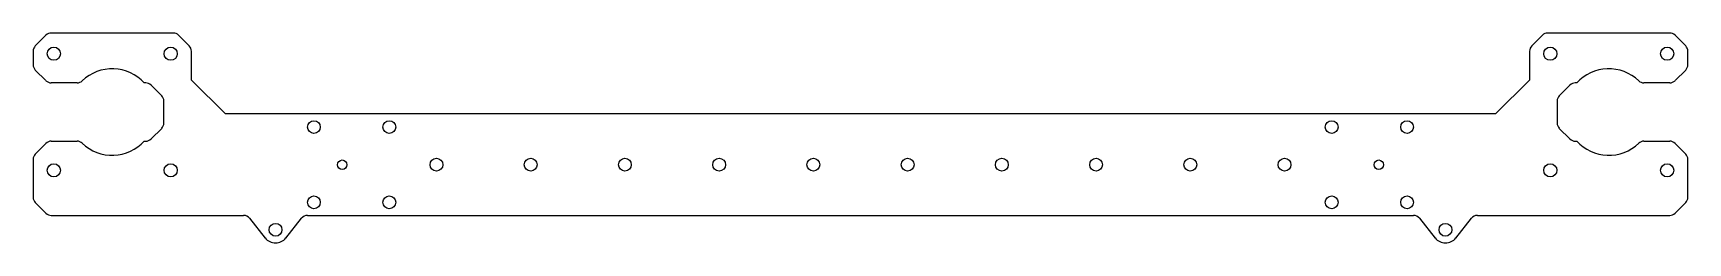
# Model space of a CAD drawing. Header units: millimetres. Extents: x -220 to 220, y -21 to 35.
import ezdxf

# ---------------------------------------------------------------- set-up
doc = ezdxf.new("R2010")
doc.units = ezdxf.units.MM

msp = doc.modelspace()

# ---------------------------------------------------------------- linework, layer by layer
at = {"color": 7, "linetype": 'Continuous', "lineweight": 25}
for p, q in [((-216.09, 34.41), (-218.91, 31.59)), ((-182.33, 35), (-214.67, 35)), ((-178.09, 31.59), (-180.91, 34.41)), ((180.91, 34.41), (178.09, 31.59)), ((214.67, 35), (182.33, 35)), ((218.91, 31.59), (216.09, 34.41)), ((-219.5, 30.17), (-219.5, 26.58)), ((-177.5, 22.5), (-177.5, 30.17)), ((177.5, 30.17), (177.5, 22.5)), ((219.5, 26.58), (219.5, 30.17)), ((-218.91, 25.16), (-216.09, 22.34)), ((-168.5, 13.5), (-177.5, 22.5)), ((177.5, 22.5), (168.5, 13.5)), ((216.09, 22.34), (218.91, 25.16)), ((-207.84, 21.75), (-214.67, 21.75)), ((-189.63, 21.75), (-190, 21.75)), ((-188.21, 21.16), (-185.39, 18.34)), ((185.39, 18.34), (188.21, 21.16)), ((190, 21.75), (189.63, 21.75)), ((214.67, 21.75), (207.84, 21.75)), ((-184.8, 11.08), (-184.8, 16.92)), ((168.5, 13.5), (-168.5, 13.5)), ((184.8, 16.92), (184.8, 11.08)), ((-185.39, 9.66), (-188.21, 6.84)), ((188.21, 6.84), (185.39, 9.66)), ((-216.09, 5.66), (-218.91, 2.84)), ((-214.67, 6.25), (-207.84, 6.25)), ((-190, 6.25), (-189.63, 6.25)), ((189.63, 6.25), (190, 6.25)), ((207.84, 6.25), (214.67, 6.25)), ((218.91, 2.84), (216.09, 5.66)), ((-219.5, 1.42), (-219.5, -8.67)), ((219.5, -8.67), (219.5, 1.42)), ((-218.91, -10.09), (-216.09, -12.91)), ((216.09, -12.91), (218.91, -10.09)), ((-214.67, -13.5), (-163.64, -13.5)), ((-162.07, -14.26), (-157.91, -19.49)), ((-152.44, -19.49), (-148.28, -14.26)), ((-146.71, -13.5), (146.71, -13.5)), ((148.28, -14.26), (152.44, -19.49)), ((157.91, -19.49), (162.07, -14.26)), ((163.64, -13.5), (214.67, -13.5))]:
    msp.add_line(p, q, dxfattribs=at)
for centre, radius in [((-214, 29.5), 1.75), ((-183, 29.5), 1.75), ((183, 29.5), 1.75), ((214, 29.5), 1.75), ((-145, 10), 1.7), ((-125, 10), 1.7), ((125, 10), 1.7), ((145, 10), 1.7), ((-214, -1.5), 1.75), ((-183, -1.5), 1.75), ((-137.5, 0), 1.25), ((-112.5, 0), 1.7), ((-87.5, 0), 1.7), ((-62.5, 0), 1.7), ((-37.5, 0), 1.7), ((-12.5, 0), 1.7), ((12.5, 0), 1.7), ((37.5, 0), 1.7), ((62.5, 0), 1.7), ((87.5, 0), 1.7), ((112.5, 0), 1.7), ((137.5, 0), 1.25), ((183, -1.5), 1.75), ((214, -1.5), 1.75), ((-145, -10), 1.7), ((-125, -10), 1.7), ((125, -10), 1.7), ((145, -10), 1.7), ((-155.18, -17.31), 1.7), ((155.18, -17.31), 1.7)]:
    msp.add_circle(centre, radius, dxfattribs=at)
for centre, radius, start, end in [((-217.5, 30.17), 2, 135, 180), ((-214.67, 33), 2, 90, 135), ((-182.33, 33), 2, 45, 90), ((-179.5, 30.17), 2, 0, 45), ((179.5, 30.17), 2, 135, 180), ((182.33, 33), 2, 90, 135), ((214.67, 33), 2, 45, 90), ((217.5, 30.17), 2, 0, 45), ((-217.5, 26.58), 2, 180, 225), ((217.5, 26.58), 2, 315, 0), ((-214.67, 23.75), 2, 225, 270), ((-207.84, 23.75), 2, 270, 313.7617), ((-198.5, 14), 11.5, 42.3698, 133.7617), ((198.5, 14), 11.5, 46.2383, 137.6302), ((207.84, 23.75), 2, 226.2383, 270), ((214.67, 23.75), 2, 270, 315), ((-189.63, 19.75), 2, 45, 90), ((-186.8, 16.92), 2, 0, 45), ((186.8, 16.92), 2, 135, 180), ((189.63, 19.75), 2, 90, 135), ((-186.8, 11.08), 2, 315, 0), ((186.8, 11.08), 2, 180, 225), ((-214.67, 4.25), 2, 90, 135), ((-207.84, 4.25), 2, 46.2383, 90), ((-198.5, 14), 11.5, 226.2383, 317.6302), ((-189.63, 8.25), 2, 270, 315), ((189.63, 8.25), 2, 225, 270), ((198.5, 14), 11.5, 222.3698, 313.7617), ((207.84, 4.25), 2, 90, 133.7617), ((214.67, 4.25), 2, 45, 90), ((-217.5, 1.42), 2, 135, 180), ((217.5, 1.42), 2, 0, 45), ((-217.5, -8.67), 2, 180, 225), ((217.5, -8.67), 2, 315, 0), ((-214.67, -11.5), 2, 225, 270), ((214.67, -11.5), 2, 270, 315), ((-163.64, -15.5), 2, 38.4834, 90), ((-146.71, -15.5), 2, 90, 141.5166), ((146.71, -15.5), 2, 38.4834, 90), ((163.64, -15.5), 2, 90, 141.5166), ((-155.18, -17.31), 3.5, 218.4834, 321.5166), ((155.18, -17.31), 3.5, 218.4834, 321.5166)]:
    msp.add_arc(centre, radius, start, end, dxfattribs=at)

doc.saveas('drawing.dxf')
